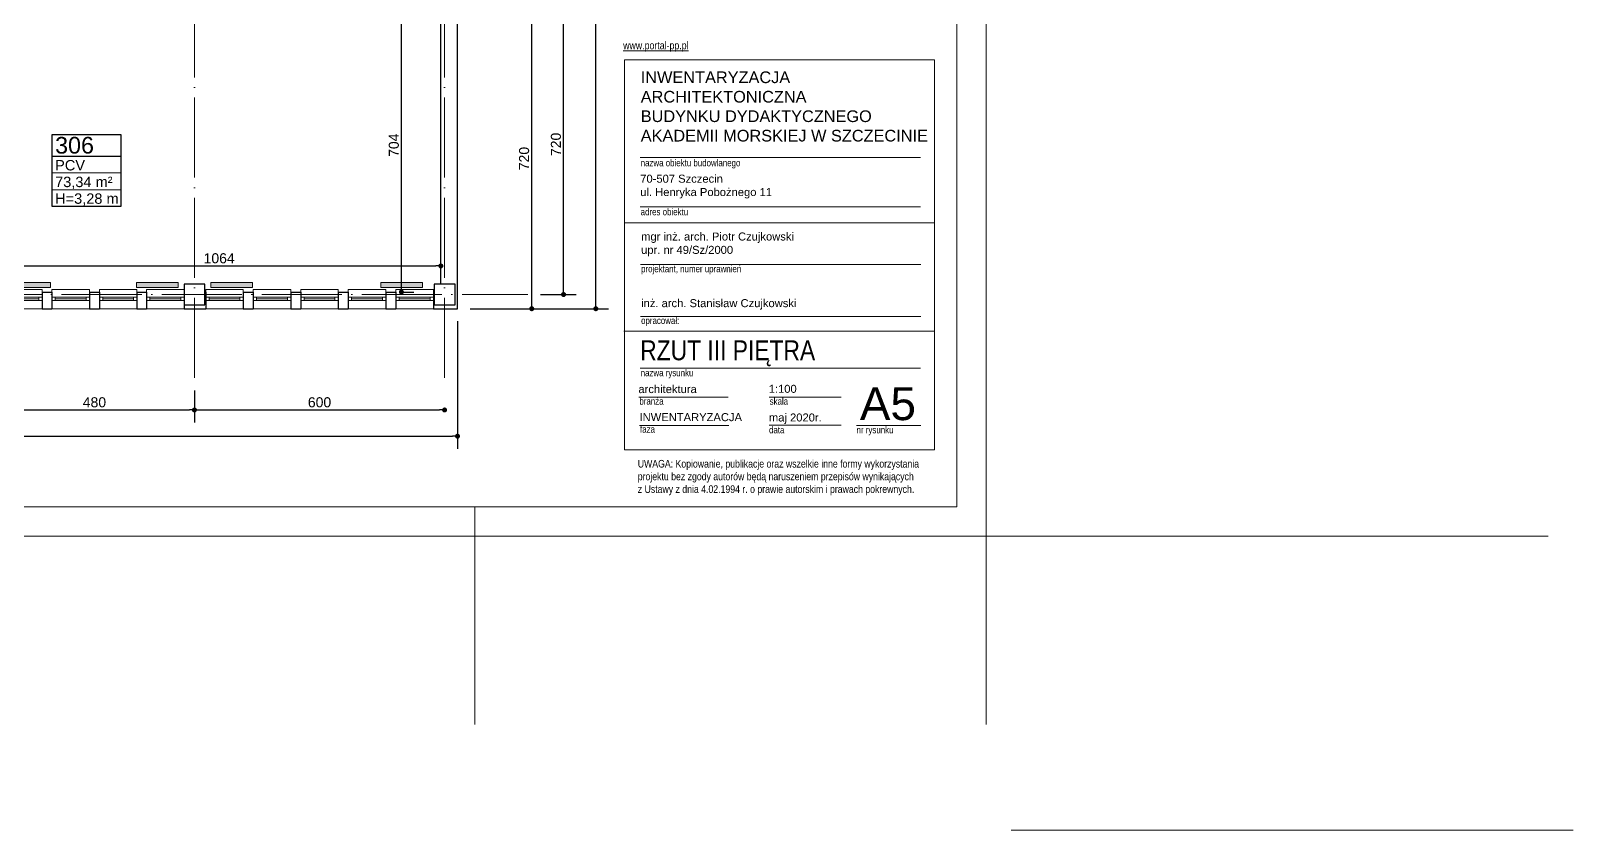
# Model space of a CAD drawing. Header units: millimetres. Extents: x 54 to 8480, y -22812 to 17434.
# Drawn here: x 4720 to 8420, y -566 to 1351 of the extents above; entities that cross this region are included whole.
import ezdxf

# ---------------------------------------------------------------- set-up
doc = ezdxf.new("R2010")
doc.units = ezdxf.units.MM
doc.linetypes.add('ACAD_ISO04W100', pattern=[30, 24, -3, 0, -3])
doc.layers.add('grzejniki', color=104, linetype='Continuous')
doc.layers.add('TABELKI PO UWAGACH', color=5, linetype='Continuous')
for name, color, linetype, lineweight in [('osie', 132, 'ACAD_ISO04W100', 0), ('PLATFORMA', 7, 'Continuous', 0), ('STOLARKA', 97, 'Continuous', 0), ('tabelki', 151, 'Continuous', 0), ('wymiary', 150, 'Continuous', 0)]:
    doc.layers.add(name, color=color, linetype=linetype, lineweight=lineweight)
doc.styles.add('arial narrow', font='ARIALN.TTF', dxfattribs={"height": 15})
doc.styles.get("Standard").update_dxf_attribs({"font": 'arial.ttf'})
doc.dimstyles.new('ISO-25', dxfattribs={"dimtxt": 24, "dimasz": 12, "dimexe": 30, "dimexo": 30, "dimgap": 6, "dimtad": 1, "dimdec": 0, "dimtxsty": 'Standard', "dimblk": 'DOT', "dimcen": 2.5, "dimadec": 0, "dimazin": 0, "dimtfac": 1, "dimtdec": 0, "dimtmove": 0, "dimatfit": 3, "dimldrblk": 'DOT', "dimfxl": 1, "dimarcsym": 0})

# ---------------------------------------------------------------- blocks, each defined once
blk = doc.blocks.new('A$C13771EA7')
at = {"color": 132, "linetype": 'ACAD_ISO04W100', "lineweight": 0, "ltscale": 8}
for p, q in [((3511, -2874), (3511, 166)), ((4111, -2874), (4111, 166)), ((-169, -2674), (4311, -2674))]:
    blk.add_line(p, q, dxfattribs=at)
blk = doc.blocks.new('A$C4DC22848')
at = {"layer": 'STOLARKA', "lineweight": 0}
for p, q in [((0, 0), (90, 0)), ((8, -24), (82, -24)), ((0, -40), (0, -46)), ((0, -46), (90, -46)), ((90, -46), (90, -40))]:
    blk.add_line(p, q, dxfattribs=at)
for points in [[(0, -20), (90, -20), (90, -28), (0, -28)], [(0, -28), (8, -28), (8, -20), (0, -20)], [(82, -28), (90, -28), (90, -20), (82, -20)]]:
    blk.add_lwpolyline(points, close=True, dxfattribs=at)
blk = doc.blocks.new('_Dot')
at = {"color": 0, "linetype": 'ByBlock', "lineweight": -2}
blk.add_line((-0.5, 0), (-1, 0), dxfattribs=at)
at = {"color": 0, "linetype": 'ByBlock', "lineweight": 0, "const_width": 0.5}
blk.add_lwpolyline([(-0.25, 0, 1), (0.25, 0, 1)], format="xyb", close=True, dxfattribs=at)
blk = doc.blocks.new('*D101')
at = {"layer": 'Defpoints', "color": 0, "linetype": 'Continuous', "lineweight": 0}
for p in [(5912.6, 1438.7), (5998, 1438.7), (5912.6, 718.7)]:
    blk.add_point(p, dxfattribs=at)
at = {"layer": 'wymiary', "color": 0, "linetype": 'Continuous', "lineweight": -2}
for p, q in [((5942.6, 1438.7), (6028, 1438.7)), ((5998, 730.7), (5998, 1426.7)), ((5942.6, 718.7), (6028, 718.7))]:
    blk.add_line(p, q, dxfattribs=at)
at = {"layer": 'wymiary', "color": 0, "linetype": 'Continuous', "lineweight": -2, "xscale": 12, "yscale": 12, "zscale": 12}
for p, rotation in [((5998, 1438.7), 90), ((5998, 718.7), 270)]:
    blk.add_blockref('_Dot', p, dxfattribs=dict(at, rotation=rotation))
at = {"layer": 'wymiary', "color": 0, "linetype": 'Continuous', "lineweight": 0, "insert": (5979.7, 1078.7), "char_height": 24, "attachment_point": 5, "rotation": 90}
blk.add_mtext('720', dxfattribs=at)
blk = doc.blocks.new('*D110')
at = {"layer": 'Defpoints', "color": 0, "linetype": 'Continuous', "lineweight": 0}
for p in [(4632.6, 518.7), (5112.6, 518.7), (5112.6, 441.9)]:
    blk.add_point(p, dxfattribs=at)
at = {"layer": 'wymiary', "color": 0, "linetype": 'Continuous', "lineweight": -2}
for p, q in [((4632.6, 488.7), (4632.6, 411.9)), ((5112.6, 488.7), (5112.6, 411.9)), ((4644.6, 441.9), (5100.6, 441.9))]:
    blk.add_line(p, q, dxfattribs=at)
at = {"layer": 'wymiary', "color": 0, "linetype": 'Continuous', "lineweight": -2, "xscale": 12, "yscale": 12, "zscale": 12, "rotation": 180}
blk.add_blockref('_Dot', (4632.6, 441.9), dxfattribs=at)
at = {"layer": 'wymiary', "color": 0, "linetype": 'Continuous', "lineweight": -2, "xscale": 12, "yscale": 12, "zscale": 12}
blk.add_blockref('_Dot', (5112.6, 441.9), dxfattribs=at)
at = {"layer": 'wymiary', "color": 0, "linetype": 'Continuous', "lineweight": 0, "insert": (4872.6, 460.2), "char_height": 24, "attachment_point": 5}
blk.add_mtext('480', dxfattribs=at)
blk = doc.blocks.new('*D111')
at = {"layer": 'Defpoints', "color": 0, "linetype": 'Continuous', "lineweight": 0}
for p in [(5112.6, 518.7), (5712.6, 441.9), (5712.6, 441.9)]:
    blk.add_point(p, dxfattribs=at)
at = {"layer": 'wymiary', "color": 0, "linetype": 'Continuous', "lineweight": -2}
for p, q in [((5112.6, 488.7), (5112.6, 411.9)), ((5124.6, 441.9), (5700.6, 441.9))]:
    blk.add_line(p, q, dxfattribs=at)
at = {"layer": 'wymiary', "color": 0, "linetype": 'Continuous', "lineweight": -2, "xscale": 12, "yscale": 12, "zscale": 12, "rotation": 180}
blk.add_blockref('_Dot', (5112.6, 441.9), dxfattribs=at)
at = {"layer": 'wymiary', "color": 0, "linetype": 'Continuous', "lineweight": -2, "xscale": 12, "yscale": 12, "zscale": 12}
blk.add_blockref('_Dot', (5712.6, 441.9), dxfattribs=at)
at = {"layer": 'wymiary', "color": 0, "linetype": 'Continuous', "lineweight": 0, "insert": (5412.6, 460.2), "char_height": 24, "attachment_point": 5}
blk.add_mtext('600', dxfattribs=at)
blk = doc.blocks.new('*D112')
at = {"layer": 'Defpoints', "color": 0, "linetype": 'Continuous', "lineweight": 0}
for p in [(1601.6, 684.7), (5743.6, 684.7), (5743.6, 379)]:
    blk.add_point(p, dxfattribs=at)
at = {"layer": 'wymiary', "color": 0, "linetype": 'Continuous', "lineweight": -2}
for p, q in [((1601.6, 654.7), (1601.6, 349)), ((5743.6, 654.7), (5743.6, 349)), ((1613.6, 379), (5731.6, 379))]:
    blk.add_line(p, q, dxfattribs=at)
at = {"layer": 'wymiary', "color": 0, "linetype": 'Continuous', "lineweight": -2, "xscale": 12, "yscale": 12, "zscale": 12, "rotation": 180}
blk.add_blockref('_Dot', (1601.6, 379), dxfattribs=at)
at = {"layer": 'wymiary', "color": 0, "linetype": 'Continuous', "lineweight": -2, "xscale": 12, "yscale": 12, "zscale": 12}
blk.add_blockref('_Dot', (5743.6, 379), dxfattribs=at)
at = {"layer": 'wymiary', "color": 0, "linetype": 'Continuous', "lineweight": 0, "insert": (3672.6, 397.1), "char_height": 24, "attachment_point": 5}
blk.add_mtext('4142', dxfattribs=at)
blk = doc.blocks.new('*D113')
at = {"layer": 'Defpoints', "color": 0, "linetype": 'Continuous', "lineweight": 0}
for p in [(5743.6, 3392.7), (6075.4, 3392.7), (5743.6, 684.7)]:
    blk.add_point(p, dxfattribs=at)
at = {"layer": 'wymiary', "color": 0, "linetype": 'Continuous', "lineweight": -2}
for p, q in [((5773.6, 3392.7), (6105.4, 3392.7)), ((6075.4, 696.7), (6075.4, 3380.7)), ((5773.6, 684.7), (6105.4, 684.7))]:
    blk.add_line(p, q, dxfattribs=at)
at = {"layer": 'wymiary', "color": 0, "linetype": 'Continuous', "lineweight": -2, "xscale": 12, "yscale": 12, "zscale": 12}
for p, rotation in [((6075.4, 3392.7), 90), ((6075.4, 684.7), 270)]:
    blk.add_blockref('_Dot', p, dxfattribs=dict(at, rotation=rotation))
at = {"layer": 'wymiary', "color": 0, "linetype": 'Continuous', "lineweight": 0, "insert": (6057.1, 2038.7), "char_height": 24, "attachment_point": 5, "rotation": 90}
blk.add_mtext('2708', dxfattribs=at)
blk = doc.blocks.new('*D215')
at = {"layer": 'Defpoints', "color": 0, "linetype": 'Continuous', "lineweight": 0}
for p in [(5743.6, 1404.7), (5921.7, 1404.7), (5743.6, 684.7)]:
    blk.add_point(p, dxfattribs=at)
at = {"layer": 'wymiary', "color": 0, "linetype": 'Continuous', "lineweight": -2}
for p, q in [((5773.6, 1404.7), (5951.7, 1404.7)), ((5921.7, 696.7), (5921.7, 1392.7)), ((5773.6, 684.7), (5951.7, 684.7))]:
    blk.add_line(p, q, dxfattribs=at)
at = {"layer": 'wymiary', "color": 0, "linetype": 'Continuous', "lineweight": -2, "xscale": 12, "yscale": 12, "zscale": 12}
for p, rotation in [((5921.7, 1404.7), 90), ((5921.7, 684.7), 270)]:
    blk.add_blockref('_Dot', p, dxfattribs=dict(at, rotation=rotation))
at = {"layer": 'wymiary', "color": 0, "linetype": 'Continuous', "lineweight": 0, "insert": (5903.4, 1044.7), "char_height": 24, "attachment_point": 5, "rotation": 90}
blk.add_mtext('720', dxfattribs=at)
blk = doc.blocks.new('*D227')
at = {"layer": 'Defpoints', "color": 0, "linetype": 'Continuous', "lineweight": 0}
for p in [(5583.6, 1428.7), (5609.1, 1428.7), (5583.6, 724.7)]:
    blk.add_point(p, dxfattribs=at)
at = {"layer": 'wymiary', "color": 0, "linetype": 'Continuous', "lineweight": -2}
for p, q in [((5609.1, 736.7), (5609.1, 1416.7)), ((5613.6, 1428.7), (5639.1, 1428.7)), ((5613.6, 724.7), (5639.1, 724.7))]:
    blk.add_line(p, q, dxfattribs=at)
at = {"layer": 'wymiary', "color": 0, "linetype": 'Continuous', "lineweight": -2, "xscale": 12, "yscale": 12, "zscale": 12}
for p, rotation in [((5609.1, 1428.7), 90), ((5609.1, 724.7), 270)]:
    blk.add_blockref('_Dot', p, dxfattribs=dict(at, rotation=rotation))
at = {"layer": 'wymiary', "color": 0, "linetype": 'Continuous', "lineweight": 0, "insert": (5590.9, 1076.7), "char_height": 24, "attachment_point": 5, "rotation": 90}
blk.add_mtext('704', dxfattribs=at)
blk = doc.blocks.new('*D442')
at = {"layer": 'Defpoints', "color": 0, "linetype": 'Continuous', "lineweight": 0}
for p in [(5703.6, 787.2), (4640.1, 743.7), (5703.6, 743.7)]:
    blk.add_point(p, dxfattribs=at)
at = {"layer": 'wymiary', "color": 0, "linetype": 'Continuous', "lineweight": -2}
for p, q in [((4640.1, 773.7), (4640.1, 817.2)), ((5703.6, 773.7), (5703.6, 817.2)), ((4652.1, 787.2), (5691.6, 787.2))]:
    blk.add_line(p, q, dxfattribs=at)
at = {"layer": 'wymiary', "color": 0, "linetype": 'Continuous', "lineweight": -2, "xscale": 12, "yscale": 12, "zscale": 12, "rotation": 180}
blk.add_blockref('_Dot', (4640.1, 787.2), dxfattribs=at)
at = {"layer": 'wymiary', "color": 0, "linetype": 'Continuous', "lineweight": -2, "xscale": 12, "yscale": 12, "zscale": 12}
blk.add_blockref('_Dot', (5703.6, 787.2), dxfattribs=at)
at = {"layer": 'wymiary', "color": 0, "linetype": 'Continuous', "lineweight": 0, "insert": (5171.8, 805.5), "char_height": 24, "attachment_point": 5}
blk.add_mtext('1064', dxfattribs=at)
blk = doc.blocks.new('A$C508466D2')
at = {"layer": 'grzejniki', "linetype": 'Continuous', "lineweight": 0}
blk.add_hatch(color=256, dxfattribs=at).paths.add_polyline_path([(-50, -12), (50, -12), (50, 0), (-50, 0)])
blk.add_lwpolyline([(-50, -12), (50, -12), (50, 0), (-50, 0)], close=True, dxfattribs=at)

msp = doc.modelspace()

# ---------------------------------------------------------------- linework, layer by layer
at = {"lineweight": 30}
for p, q in [((5703.6, 743.7), (5703.6, 1413.7)), ((5743.6, 684.7), (5743.6, 1404.7)), ((4747.6, 724.7), (4747.6, 684.7)), ((4747.6, 724.7), (4770.6, 724.7)), ((4770.6, 724.7), (4770.6, 684.7)), ((4860.6, 724.7), (4884.6, 724.7)), ((4860.6, 724.7), (4860.6, 684.7)), ((4884.6, 724.7), (4884.6, 684.7)), ((4974.6, 724.7), (4997.6, 724.7)), ((4974.6, 724.7), (4974.6, 684.7)), ((4997.6, 724.7), (4997.6, 684.7)), ((5087.6, 724.7), (5087.6, 684.7)), ((5139.6, 724.7), (5137.6, 724.7)), ((5139.6, 724.7), (5139.6, 684.7)), ((5229.6, 724.7), (5229.6, 684.7)), ((5229.6, 724.7), (5253.6, 724.7)), ((5253.6, 724.7), (5253.6, 684.7)), ((5343.6, 724.7), (5367.6, 724.7)), ((5343.6, 724.7), (5343.6, 684.7)), ((5367.6, 724.7), (5367.6, 684.7)), ((5457.6, 724.7), (5481.6, 724.7)), ((5457.6, 724.7), (5457.6, 684.7)), ((5481.6, 724.7), (5481.6, 684.7)), ((5571.6, 724.7), (5595.6, 724.7)), ((5571.6, 724.7), (5571.6, 684.7)), ((5595.6, 724.7), (5595.6, 684.7)), ((5685.6, 724.7), (5685.6, 684.7)), ((5685.6, 724.7), (5687.6, 724.7)), ((4747.6, 684.7), (4770.6, 684.7)), ((4860.6, 684.7), (4884.6, 684.7)), ((4974.6, 684.7), (4997.6, 684.7)), ((5087.6, 684.7), (5139.6, 684.7)), ((5229.6, 684.7), (5253.6, 684.7)), ((5343.6, 684.7), (5367.6, 684.7)), ((5457.6, 684.7), (5481.6, 684.7)), ((5571.6, 684.7), (5595.6, 684.7)), ((5685.6, 684.7), (5743.6, 684.7))]:
    msp.add_line(p, q, dxfattribs=at)
for points in [[(5087.6, 693.7), (5137.6, 693.7), (5137.6, 743.7), (5087.6, 743.7)], [(5687.6, 693.7), (5737.6, 693.7), (5737.6, 743.7), (5687.6, 743.7)]]:
    msp.add_lwpolyline(points, close=True, dxfattribs=at)
at = {"layer": 'PLATFORMA', "color": 7, "lineweight": 0}
for p, q in [((5785.3, 209.5), (5785.3, -311.9)), ((7011.6, 139.5), (8359.8, 139.5)), ((7011.6, 139.5), (7011.6, -311.9)), ((7071.6, -565.5), (8419.8, -565.5))]:
    msp.add_line(p, q, dxfattribs=at)
for points in [[(917.8, 139.5), (7011.6, 139.5), (7011.6, 3874.5), (917.8, 3874.5)], [(1301.6, 209.5), (6941.6, 209.5), (6941.6, 3804.5), (1301.6, 3804.5)]]:
    msp.add_lwpolyline(points, close=True, dxfattribs=at)
at = {"layer": 'tabelki', "color": 7, "linetype": 'Continuous', "lineweight": 0}
for p, q in [((6143.9, 1281.2), (6887.8, 1281.2)), ((6143.9, 346.2), (6143.9, 1281.2)), ((6887.8, 1281.2), (6887.8, 346.2)), ((6887.8, 1133.6), (6887.8, 346.2)), ((6181.9, 1047.2), (6854.2, 1047.2)), ((6181.9, 928.8), (6854.2, 928.8)), ((6143.9, 890.3), (6887.8, 890.3)), ((6182.9, 790.3), (6855.2, 790.3)), ((6182.9, 666.2), (6855.2, 666.2)), ((6142.9, 631), (6886.8, 631)), ((6181.9, 542.1), (6854.2, 542.1)), ((6178.8, 472.3), (6392.9, 472.3)), ((6490.8, 472.9), (6664.2, 472.9)), ((6180.4, 405), (6394.5, 405)), ((6491.3, 405.5), (6664.2, 405.5)), ((6700.9, 405), (6855.2, 405)), ((6887.8, 346.2), (6143.9, 346.2)), ((6887.8, 346.2), (6143.9, 346.2)), ((6887.8, 346.2), (6143.9, 346.2))]:
    msp.add_line(p, q, dxfattribs=at)
at = {"layer": 'TABELKI PO UWAGACH', "color": 30, "linetype": 'Continuous', "lineweight": 30}
msp.add_line((4771.1, 1050.1), (4936, 1050.1), dxfattribs=at)
at = {"layer": 'TABELKI PO UWAGACH', "color": 30, "linetype": 'Continuous', "lineweight": 0}
for p, q in [((4771.1, 1010.1), (4936, 1010.1)), ((4771.1, 970.1), (4936, 970.1))]:
    msp.add_line(p, q, dxfattribs=at)
at = {"layer": 'TABELKI PO UWAGACH', "color": 30, "linetype": 'Continuous', "lineweight": 30}
msp.add_lwpolyline([(4771.1, 1102.5), (4936, 1102.5), (4936, 930.1), (4771.1, 930.1)], close=True, dxfattribs=at)

# ---------------------------------------------------------------- block references
at = {"layer": 'grzejniki', "linetype": 'Continuous', "lineweight": 0}
for p in [(4717.4, 747.7), (5023.7, 747.7), (5202.1, 747.7), (5609.9, 747.7)]:
    msp.add_blockref('A$C508466D2', p, dxfattribs=at)
at = {"layer": 'osie', "lineweight": 30}
msp.add_blockref('A$C13771EA7', (1601.6, 3392.7), dxfattribs=at)
at = {"layer": 'STOLARKA', "lineweight": 30, "xscale": -1, "rotation": 180}
for p in [(4657.6, 684.7), (4770.6, 684.7), (4884.6, 684.7), (4997.6, 684.7), (5139.6, 684.7), (5253.6, 684.7), (5367.6, 684.7), (5481.6, 684.7), (5595.6, 684.7)]:
    msp.add_blockref('A$C4DC22848', p, dxfattribs=at)

# ---------------------------------------------------------------- texts
at = {"layer": 'tabelki', "color": 7, "lineweight": 0, "ltscale": 100, "attachment_point": 1, "style": 'arial narrow'}
for s, insert, char_height, width in [('{\\Lwww.portal-pp.pl}', (6141, 1325.2), 18.381, 746.786), ('\\pxi0.043631;{\\fArial|b0|i0|c238|p34;INWENTARYZACJA \\PARCHITEKTONICZNA\\PBUDYNKU DYDAKTYCZNEGO\\PAKADEMII MORSKIEJ W SZCZECINIE}', (6181.9, 1253.6), 28, 849.854), ('nazwa obiektu budowlanego', (6183, 1042.7), 16.543, 671.18), ('{\\fArial|b0|i0|c238|p34;70-507 Szczecin \\Pul. Henryka Pobożnego 11}', (6181.9, 1006), 19.202, 672.271), ('adres obiektu', (6183, 925.3), 16.543, 671.18), ('{\\fArial|b0|i0|c0|p34;mgr inż. arch. Piotr Czujkowski \\Pupr. nr 49/Sz/2000}', (6184, 867.4), 19.202, 671.164), ('projektant, numer uprawnień', (6184, 788.7), 16.543, 671.18), ('{\\fArial|b0|i0|c0|p34;inż. arch. \\fArial|b0|i0|c238|p34;Stanisław\\fArial|b0|i0|c0|p34; Czujkowski }', (6184, 707.6), 19.202, 671.164), ('opracował:', (6184, 664.6), 16.54, 671.18), ('nazwa rysunku', (6183, 539.3), 16.543, 671.18), ('{\\fArial|b0|i0|c0|p34;architektura}', (6177.5, 501.6), 19.202, 193.796), ('{\\fArial|b0|i0|c0|p34;1:100}', (6490.1, 502.2), 19.202, 193.796), ('branża', (6179.9, 471.3), 16.54, 193.796), ('{\\fArial Narrow|b0|i0|c238|p34;skala}', (6492.4, 471), 16.543, 95.837), ('{\\fArial|b0|i0|c238|p34;INWENTARYZACJA}', (6180.2, 434.3), 19.202, 193.796), ('{\\fArial|b0|i0|c238|p34;maj\\fArial|b0|i0|c0|p34; 20\\fArial|b0|i0|c238|p34;20\\fArial|b0|i0|c0|p34;r.}', (6490.6, 433.5), 19.202, 348.144), ('faza', (6181.5, 404), 16.54, 193.796), ('{\\fArial Narrow|b0|i0|c238|p34;data}', (6490.9, 402.5), 16.543, 205.795), ('nr rysunku', (6700.9, 402.5), 16.54, 205.795)]:
    msp.add_mtext(s, dxfattribs=dict(at, insert=insert, char_height=char_height, width=width))
at = {"layer": 'tabelki', "color": 5, "linetype": 'Continuous', "lineweight": 0, "attachment_point": 1}
for s, insert, char_height, width in [('\\pxql;306', (4778.3, 1096.6), 40, 47.056), ('\\pxql;PCV', (4778.3, 1041.2), 25, 194.396), ('\\pxql;73,34 m²', (4778.3, 1001.2), 25, 160.906), ('\\pxql;H=3,28 m', (4778.3, 961.2), 25, 182.523)]:
    msp.add_mtext(s, dxfattribs=dict(at, insert=insert, char_height=char_height, width=width))
at = {"layer": 'tabelki', "color": 7, "lineweight": 0, "ltscale": 100}
for s, insert, char_height, width, attachment_point in [('{\\fArial Narrow|b0|i0|c238|p34;\\H2.105x;RZUT III PIĘTRA}', (6181.9, 546.6), 22.701, 880.897, 7), ('{\\H1.579x;A5}', (6776, 496.4), 49.923, 276.754, 2)]:
    msp.add_mtext(s, dxfattribs=dict(at, insert=insert, char_height=char_height, width=width, attachment_point=attachment_point))
at = {"layer": 'tabelki', "color": 7, "lineweight": 0, "insert": (6176, 322.1), "char_height": 18.2419, "width": 699.066, "attachment_point": 1, "style": 'arial narrow'}
msp.add_mtext('UWAGA: Kopiowanie, publikacje oraz wszelkie inne formy wykorzystania projektu bez zgody autorów będą naruszeniem przepisów wynikających \\Pz Ustawy z dnia 4.02.1994 r. o prawie autorskim i prawach pokrewnych{\\fArial|b0|i0|c238|p34;.}', dxfattribs=at)

# ---------------------------------------------------------------- dimensions: what is measured, and where the dimension line sits
at = {"layer": 'wymiary', "linetype": 'Continuous', "lineweight": 0}
for base, p1, p2, picture, middle in [((6075.4, 3392.7), (5743.6, 684.7), (5743.6, 3392.7), '*D113', (6057.1, 2038.7)), ((5998, 1438.7), (5912.6, 718.7), (5912.6, 1438.7), '*D101', (5979.7, 1078.7)), ((5609.1, 1428.7), (5583.6, 724.7), (5583.6, 1428.7), '*D227', (5590.9, 1076.7)), ((5921.7, 1404.7), (5743.6, 684.7), (5743.6, 1404.7), '*D215', (5903.4, 1044.7))]:
    dim = msp.add_linear_dim(base=base, p1=p1, p2=p2, angle=90, dimstyle='ISO-25', dxfattribs=at)
    dim.commit()
    dim.dimension.update_dxf_attribs({"geometry": picture, "text_midpoint": middle})
for base, p1, p2, picture, middle in [((5703.5896651, 787.2146053), (4640.0896651, 743.7218057), (5703.5896651, 743.7218057), '*D442', (5171.8396651, 805.468357)), ((5112.6, 441.9), (4632.6, 518.7), (5112.6, 518.7), '*D110', (4872.6, 460.2)), ((5712.6, 441.9), (5112.6, 518.7), (5712.6, 441.9), '*D111', (5412.6, 460.2))]:
    dim = msp.add_linear_dim(base=base, p1=p1, p2=p2, dimstyle='ISO-25', override={"dimtmove": 1}, dxfattribs=at)
    dim.commit()
    dim.dimension.update_dxf_attribs({"geometry": picture, "text_midpoint": middle})
dim = msp.add_linear_dim(base=(5743.6, 379), p1=(1601.6, 684.7), p2=(5743.6, 684.7), dimstyle='ISO-25', dxfattribs=at)
dim.commit()
dim.dimension.update_dxf_attribs({"geometry": '*D112', "text_midpoint": (3672.6, 397.1)})

doc.saveas('drawing.dxf')
